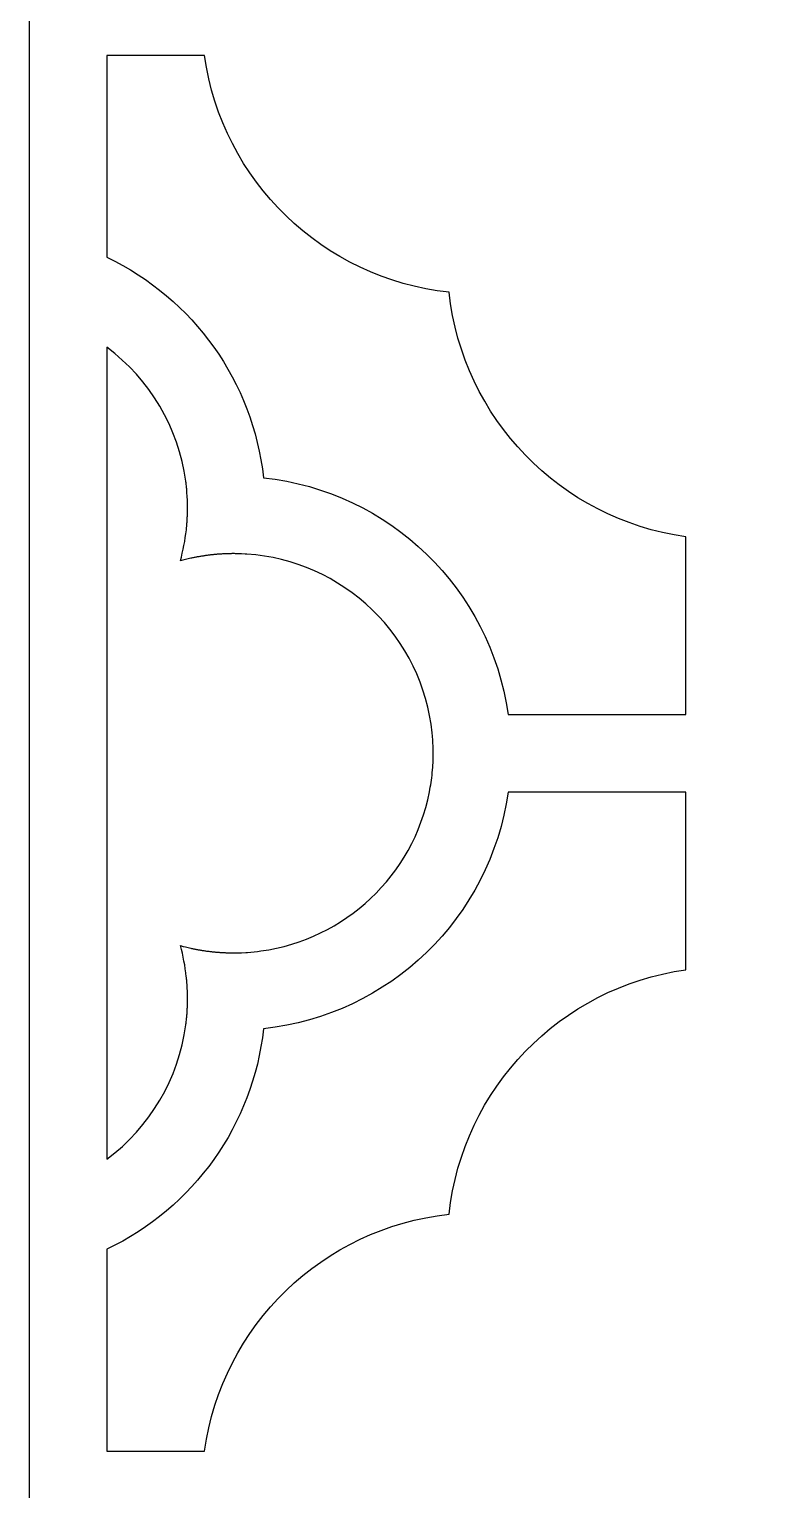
# Model space of a CAD drawing. Header units: centimetres. Extents: x -7.4 to -1.5, y -9 to 2.2.
# Drawn here: x -7.44 to -6.442, y -1.365 to 0.636 of the extents above; entities that cross this region are included whole.
import ezdxf

# ---------------------------------------------------------------- set-up
doc = ezdxf.new("R2010")
doc.units = ezdxf.units.CM
doc.header["$MEASUREMENT"] = 0
doc.layers.add('layer 1', color=7, linetype='Continuous')

msp = doc.modelspace()

# ---------------------------------------------------------------- linework, layer by layer
at = {"layer": 'layer 1', "color": 250}
for points, knots in [([(-7.43951, 2.23468), (-7.43951, 2.23468), (-7.33331, 2.23468), (-7.33331, 2.23468), (-7.33331, 2.23468), (-7.33331, 2.23468), (-1.60574, 2.23468), (-1.60574, 2.23468), (-1.60574, 2.23468), (-1.60574, 2.23468), (-1.49953, 2.23468), (-1.49953, 2.23468), (-1.49953, 2.23468), (-1.49953, 2.23468), (-1.49953, 2.12848), (-1.49953, 2.12848), (-1.49953, 2.12848), (-1.49953, 2.12848), (-1.49953, -8.89401), (-1.49953, -8.89401), (-1.49953, -8.89401), (-1.49953, -8.89401), (-1.49953, -9.00021), (-1.49953, -9.00021), (-1.49953, -9.00021), (-1.49953, -9.00021), (-1.60574, -9.00021), (-1.60574, -9.00021), (-1.60574, -9.00021), (-1.60574, -9.00021), (-7.33331, -9.00021), (-7.33331, -9.00021), (-7.33331, -9.00021), (-7.33331, -9.00021), (-7.43951, -9.00021), (-7.43951, -9.00021), (-7.43951, -9.00021), (-7.43951, -9.00021), (-7.43951, -8.89401), (-7.43951, -8.89401), (-7.43951, -8.89401), (-7.43951, -8.89401), (-7.43951, 2.12848), (-7.43951, 2.12848), (-7.43951, 2.12848), (-7.43951, 2.12848), (-7.43951, 2.23468), (-7.43951, 2.23468)], [0, 0, 0, 0, 0.0769231, 0.0769231, 0.0769231, 0.0769231, 0.1538462, 0.1538462, 0.1538462, 0.1538462, 0.2307692, 0.2307692, 0.2307692, 0.2307692, 0.3076923, 0.3076923, 0.3076923, 0.3076923, 0.3846154, 0.3846154, 0.3846154, 0.3846154, 0.4615385, 0.4615385, 0.4615385, 0.4615385, 0.5384615, 0.5384615, 0.5384615, 0.5384615, 0.6153846, 0.6153846, 0.6153846, 0.6153846, 0.6923077, 0.6923077, 0.6923077, 0.6923077, 0.7692308, 0.7692308, 0.7692308, 0.7692308, 0.8461538, 0.8461538, 0.8461538, 0.8461538, 1, 1, 1, 1]), ([(-7.33331, 0.59952), (-7.33331, 0.59952), (-7.3231, 0.59952), (-7.3231, 0.59952), (-7.3231, 0.59952), (-7.3231, 0.59952), (-7.25069, 0.59952), (-7.25069, 0.59952), (-7.25069, 0.59952), (-7.25069, 0.59952), (-7.19951, 0.59952), (-7.19951, 0.59952), (-7.19951, 0.59952), (-7.17531, 0.42736), (-7.03744, 0.29373), (-6.86457, 0.27525), (-6.86457, 0.27525), (-6.84596, 0.10239), (-6.71248, -0.03562), (-6.5403, -0.05969), (-6.5403, -0.05969), (-6.5403, -0.05969), (-6.5403, -0.11096), (-6.5403, -0.11096), (-6.5403, -0.11096), (-6.5403, -0.11096), (-6.5403, -0.13711), (-6.5403, -0.13711), (-6.5403, -0.13711), (-6.5403, -0.13711), (-6.5403, -0.21452), (-6.5403, -0.21452), (-6.5403, -0.21452), (-6.5403, -0.21452), (-6.5403, -0.30313), (-6.5403, -0.30313), (-6.5403, -0.30313), (-6.5403, -0.30313), (-6.66203, -0.30313), (-6.66203, -0.30313), (-6.66203, -0.30313), (-6.66203, -0.30313), (-6.78374, -0.30313), (-6.78374, -0.30313), (-6.78374, -0.30313), (-6.80794, -0.13097), (-6.94581, 0.00266), (-7.11868, 0.02115), (-7.11868, 0.02115), (-7.13302, 0.15228), (-7.21416, 0.26655), (-7.33331, 0.32316), (-7.33331, 0.32316), (-7.33331, 0.32316), (-7.33331, 0.59952), (-7.33331, 0.59952), (-7.33331, 0.59952), (-7.33331, 0.59952), (-7.33331, 0.59952), (-7.33331, 0.59952)], [0, 0, 0, 0, 0.0625, 0.0625, 0.0625, 0.0625, 0.125, 0.125, 0.125, 0.125, 0.1875, 0.1875, 0.1875, 0.1875, 0.25, 0.25, 0.25, 0.25, 0.3125, 0.3125, 0.3125, 0.3125, 0.375, 0.375, 0.375, 0.375, 0.4375, 0.4375, 0.4375, 0.4375, 0.5, 0.5, 0.5, 0.5, 0.5625, 0.5625, 0.5625, 0.5625, 0.625, 0.625, 0.625, 0.625, 0.6875, 0.6875, 0.6875, 0.6875, 0.75, 0.75, 0.75, 0.75, 0.8125, 0.8125, 0.8125, 0.8125, 0.875, 0.875, 0.875, 0.875, 1, 1, 1, 1]), ([(-7.33331, 0.19987), (-7.274, 0.15586), (-7.23497, 0.0897), (-7.22508, 0.0165), (-7.22508, 0.0165), (-7.22508, 0.0165), (-7.22492, 0.01536), (-7.22492, 0.01536), (-7.22492, 0.01536), (-7.22492, 0.01536), (-7.22479, 0.01421), (-7.22479, 0.01421), (-7.22479, 0.01421), (-7.22479, 0.01421), (-7.22451, 0.01188), (-7.22451, 0.01188), (-7.22451, 0.01188), (-7.22451, 0.01188), (-7.2243, 0.01015), (-7.2243, 0.01015), (-7.2243, 0.01015), (-7.2243, 0.01015), (-7.22417, 0.009), (-7.22417, 0.009), (-7.22417, 0.009), (-7.22417, 0.009), (-7.224, 0.00725), (-7.224, 0.00725), (-7.224, 0.00725), (-7.224, 0.00725), (-7.22386, 0.00576), (-7.22386, 0.00576), (-7.22386, 0.00576), (-7.22386, 0.00576), (-7.22374, 0.00435), (-7.22374, 0.00435), (-7.22374, 0.00435), (-7.22374, 0.00435), (-7.22364, 0.00317), (-7.22364, 0.00317), (-7.22364, 0.00317), (-7.22364, 0.00317), (-7.22356, 0.00219), (-7.22356, 0.00219), (-7.22356, 0.00219), (-7.22356, 0.00219), (-7.22345, 0.00084), (-7.22345, 0.00084), (-7.22345, 0.00084), (-7.22345, 0.00084), (-7.22311, -0.00442), (-7.22311, -0.00442), (-7.22311, -0.00442), (-7.22311, -0.00442), (-7.22304, -0.00559), (-7.22304, -0.00559), (-7.22304, -0.00559), (-7.22304, -0.00559), (-7.223, -0.00676), (-7.223, -0.00676), (-7.223, -0.00676), (-7.223, -0.00676), (-7.22293, -0.00795), (-7.22293, -0.00795), (-7.22293, -0.00795), (-7.22293, -0.00795), (-7.22289, -0.00914), (-7.22289, -0.00914), (-7.22289, -0.00914), (-7.22289, -0.00914), (-7.22283, -0.01086), (-7.22283, -0.01086), (-7.22283, -0.01086), (-7.22283, -0.01086), (-7.22272, -0.01478), (-7.22272, -0.01478), (-7.22272, -0.01478), (-7.22272, -0.01478), (-7.22271, -0.01625), (-7.22271, -0.01625), (-7.22271, -0.01625), (-7.22271, -0.01625), (-7.22267, -0.01803), (-7.22267, -0.01803), (-7.22267, -0.01803), (-7.22267, -0.01803), (-7.22265, -0.01979), (-7.22265, -0.01979), (-7.22265, -0.01979), (-7.22265, -0.01979), (-7.22267, -0.02098), (-7.22267, -0.02098), (-7.22267, -0.02098), (-7.22267, -0.02098), (-7.22267, -0.02216), (-7.22267, -0.02216), (-7.22267, -0.02216), (-7.22267, -0.02216), (-7.22271, -0.02334), (-7.22271, -0.02334), (-7.22271, -0.02334), (-7.22271, -0.02334), (-7.22271, -0.02451), (-7.22271, -0.02451), (-7.22271, -0.02451), (-7.22271, -0.02451), (-7.22274, -0.02569), (-7.22274, -0.02569), (-7.22274, -0.02569), (-7.22274, -0.02569), (-7.22276, -0.02687), (-7.22276, -0.02687), (-7.22276, -0.02687), (-7.22276, -0.02687), (-7.22279, -0.02805), (-7.22279, -0.02805), (-7.22279, -0.02805), (-7.22279, -0.02805), (-7.22283, -0.02921), (-7.22283, -0.02921), (-7.22283, -0.02921), (-7.22283, -0.02921), (-7.22289, -0.0304), (-7.22289, -0.0304), (-7.22289, -0.0304), (-7.22289, -0.0304), (-7.22293, -0.03158), (-7.22293, -0.03158), (-7.22293, -0.03158), (-7.22293, -0.03158), (-7.223, -0.03275), (-7.223, -0.03275), (-7.223, -0.03275), (-7.223, -0.03275), (-7.22304, -0.03391), (-7.22304, -0.03391), (-7.22304, -0.03391), (-7.22304, -0.03391), (-7.22311, -0.03509), (-7.22311, -0.03509), (-7.22311, -0.03509), (-7.22311, -0.03509), (-7.22316, -0.03625), (-7.22316, -0.03625), (-7.22316, -0.03625), (-7.22316, -0.03625), (-7.22324, -0.03743), (-7.22324, -0.03743), (-7.22324, -0.03743), (-7.22324, -0.03743), (-7.2233, -0.03857), (-7.2233, -0.03857), (-7.2233, -0.03857), (-7.2233, -0.03857), (-7.2234, -0.03976), (-7.2234, -0.03976), (-7.2234, -0.03976), (-7.2234, -0.03976), (-7.22348, -0.0409), (-7.22348, -0.0409), (-7.22348, -0.0409), (-7.22348, -0.0409), (-7.22358, -0.04209), (-7.22358, -0.04209), (-7.22358, -0.04209), (-7.22358, -0.04209), (-7.22367, -0.04322), (-7.22367, -0.04322), (-7.22367, -0.04322), (-7.22367, -0.04322), (-7.2238, -0.0444), (-7.2238, -0.0444), (-7.2238, -0.0444), (-7.2238, -0.0444), (-7.22389, -0.04556), (-7.22389, -0.04556), (-7.22389, -0.04556), (-7.22389, -0.04556), (-7.224, -0.0467), (-7.224, -0.0467), (-7.224, -0.0467), (-7.224, -0.0467), (-7.22409, -0.04784), (-7.22409, -0.04784), (-7.22409, -0.04784), (-7.22409, -0.04784), (-7.22422, -0.04901), (-7.22422, -0.04901), (-7.22422, -0.04901), (-7.22422, -0.04901), (-7.22435, -0.05015), (-7.22435, -0.05015), (-7.22435, -0.05015), (-7.22593, -0.06453), (-7.22866, -0.07875), (-7.23252, -0.09269), (-7.23252, -0.09269), (-7.22779, -0.09141), (-7.22303, -0.09024), (-7.21825, -0.0892), (-7.21825, -0.0892), (-7.21825, -0.0892), (-7.21713, -0.08895), (-7.21713, -0.08895), (-7.21713, -0.08895), (-7.21713, -0.08895), (-7.21602, -0.08872), (-7.21602, -0.08872), (-7.21602, -0.08872), (-7.21602, -0.08872), (-7.2149, -0.08846), (-7.2149, -0.08846), (-7.2149, -0.08846), (-7.2149, -0.08846), (-7.21378, -0.08825), (-7.21378, -0.08825), (-7.21378, -0.08825), (-7.21378, -0.08825), (-7.21267, -0.08803), (-7.21267, -0.08803), (-7.21267, -0.08803), (-7.21267, -0.08803), (-7.21156, -0.08781), (-7.21156, -0.08781), (-7.21156, -0.08781), (-7.21156, -0.08781), (-7.21044, -0.08759), (-7.21044, -0.08759), (-7.21044, -0.08759), (-7.21044, -0.08759), (-7.20932, -0.0874), (-7.20932, -0.0874), (-7.20932, -0.0874), (-7.20932, -0.0874), (-7.20818, -0.08719), (-7.20818, -0.08719), (-7.20818, -0.08719), (-7.20818, -0.08719), (-7.20708, -0.08698), (-7.20708, -0.08698), (-7.20708, -0.08698), (-7.20708, -0.08698), (-7.20593, -0.08678), (-7.20593, -0.08678), (-7.20593, -0.08678), (-7.20593, -0.08678), (-7.20482, -0.0866), (-7.20482, -0.0866), (-7.20482, -0.0866), (-7.20482, -0.0866), (-7.20368, -0.08641), (-7.20368, -0.08641), (-7.20368, -0.08641), (-7.20368, -0.08641), (-7.20255, -0.08624), (-7.20255, -0.08624), (-7.20255, -0.08624), (-7.20255, -0.08624), (-7.20141, -0.08605), (-7.20141, -0.08605), (-7.20141, -0.08605), (-7.20141, -0.08605), (-7.20028, -0.08588), (-7.20028, -0.08588), (-7.20028, -0.08588), (-7.20028, -0.08588), (-7.19914, -0.0857), (-7.19914, -0.0857), (-7.19914, -0.0857), (-7.19914, -0.0857), (-7.19798, -0.08554), (-7.19798, -0.08554), (-7.19798, -0.08554), (-7.19798, -0.08554), (-7.19683, -0.08536), (-7.19683, -0.08536), (-7.19683, -0.08536), (-7.19683, -0.08536), (-7.19572, -0.08524), (-7.19572, -0.08524), (-7.19572, -0.08524), (-7.19572, -0.08524), (-7.19456, -0.08508), (-7.19456, -0.08508), (-7.19456, -0.08508), (-7.19456, -0.08508), (-7.19342, -0.08496), (-7.19342, -0.08496), (-7.19342, -0.08496), (-7.19342, -0.08496), (-7.19227, -0.0848), (-7.19227, -0.0848), (-7.19227, -0.0848), (-7.19227, -0.0848), (-7.19113, -0.08466), (-7.19113, -0.08466), (-7.19113, -0.08466), (-7.19113, -0.08466), (-7.18998, -0.08453), (-7.18998, -0.08453), (-7.18998, -0.08453), (-7.18998, -0.08453), (-7.18883, -0.08441), (-7.18883, -0.08441), (-7.18883, -0.08441), (-7.18883, -0.08441), (-7.18767, -0.08427), (-7.18767, -0.08427), (-7.18767, -0.08427), (-7.18767, -0.08427), (-7.18653, -0.08418), (-7.18653, -0.08418), (-7.18653, -0.08418), (-7.18653, -0.08418), (-7.18538, -0.08406), (-7.18538, -0.08406), (-7.18538, -0.08406), (-7.18538, -0.08406), (-7.18424, -0.08397), (-7.18424, -0.08397), (-7.18424, -0.08397), (-7.18424, -0.08397), (-7.18306, -0.08385), (-7.18306, -0.08385), (-7.18306, -0.08385), (-7.18306, -0.08385), (-7.18191, -0.08375), (-7.18191, -0.08375), (-7.18191, -0.08375), (-7.18191, -0.08375), (-7.18073, -0.08365), (-7.18073, -0.08365), (-7.18073, -0.08365), (-7.18073, -0.08365), (-7.17959, -0.08357), (-7.17959, -0.08357), (-7.17959, -0.08357), (-7.17959, -0.08357), (-7.1784, -0.08347), (-7.1784, -0.08347), (-7.1784, -0.08347), (-7.1784, -0.08347), (-7.17726, -0.08342), (-7.17726, -0.08342), (-7.17726, -0.08342), (-7.17726, -0.08342), (-7.17608, -0.08334), (-7.17608, -0.08334), (-7.17608, -0.08334), (-7.17608, -0.08334), (-7.17492, -0.08327), (-7.17492, -0.08327), (-7.17492, -0.08327), (-7.17492, -0.08327), (-7.17373, -0.08321), (-7.17373, -0.08321), (-7.17373, -0.08321), (-7.17373, -0.08321), (-7.17259, -0.08317), (-7.17259, -0.08317), (-7.17259, -0.08317), (-7.17259, -0.08317), (-7.1714, -0.0831), (-7.1714, -0.0831), (-7.1714, -0.0831), (-7.1714, -0.0831), (-7.17022, -0.08306), (-7.17022, -0.08306), (-7.17022, -0.08306), (-7.17022, -0.08306), (-7.16905, -0.08299), (-7.16905, -0.08299), (-7.16905, -0.08299), (-7.16905, -0.08299), (-7.16788, -0.08296), (-7.16788, -0.08296), (-7.16788, -0.08296), (-7.16788, -0.08296), (-7.1667, -0.08293), (-7.1667, -0.08293), (-7.1667, -0.08293), (-7.1667, -0.08293), (-7.16553, -0.08291), (-7.16553, -0.08291), (-7.16553, -0.08291), (-7.16553, -0.08291), (-7.16434, -0.08288), (-7.16434, -0.08288), (-7.16434, -0.08288), (-7.16434, -0.08288), (-7.16317, -0.08288), (-7.16317, -0.08288), (-7.16317, -0.08288), (-7.16317, -0.08288), (-7.16198, -0.08284), (-7.16198, -0.08284), (-7.16198, -0.08284), (-7.16198, -0.08284), (-7.16081, -0.08284), (-7.16081, -0.08284), (-7.16081, -0.08284), (-7.16081, -0.08284), (-7.15962, -0.08283), (-7.15962, -0.08283), (-7.15962, -0.08283), (-7.15962, -0.08283), (-7.15843, -0.08284), (-7.15843, -0.08284), (-7.15843, -0.08284), (-7.15843, -0.08284), (-7.157, -0.08285), (-7.157, -0.08285), (-7.157, -0.08285), (-7.157, -0.08285), (-7.15548, -0.08288), (-7.15548, -0.08288), (-7.15548, -0.08288), (-7.15548, -0.08288), (-7.15042, -0.08301), (-7.15042, -0.08301), (-7.15042, -0.08301), (-7.15042, -0.08301), (-7.14897, -0.08307), (-7.14897, -0.08307), (-7.14897, -0.08307), (-7.14897, -0.08307), (-7.14368, -0.08332), (-7.14368, -0.08332), (-7.14368, -0.08332), (-7.14368, -0.08332), (-7.14251, -0.08339), (-7.14251, -0.08339), (-7.14251, -0.08339), (-7.14251, -0.08339), (-7.14133, -0.08346), (-7.14133, -0.08346), (-7.14133, -0.08346), (-7.07697, -0.08789), (-7.01621, -0.11489), (-6.96978, -0.15966), (-6.96978, -0.15966), (-6.92333, -0.20444), (-6.89424, -0.26427), (-6.88766, -0.32845), (-6.88766, -0.32845), (-6.88766, -0.32845), (-6.88726, -0.33261), (-6.88726, -0.33261), (-6.88726, -0.33261), (-6.88726, -0.33261), (-6.88713, -0.33427), (-6.88713, -0.33427), (-6.88713, -0.33427), (-6.88684, -0.33805), (-6.88661, -0.34182), (-6.88645, -0.34561), (-6.88645, -0.34561), (-6.88645, -0.34561), (-6.88641, -0.34687), (-6.88641, -0.34687), (-6.88641, -0.34687), (-6.88641, -0.34687), (-6.88634, -0.34855), (-6.88634, -0.34855), (-6.88634, -0.34855), (-6.88634, -0.34855), (-6.88628, -0.35097), (-6.88628, -0.35097), (-6.88628, -0.35097), (-6.88628, -0.35097), (-6.88627, -0.35227), (-6.88627, -0.35227), (-6.88627, -0.35227), (-6.88627, -0.35227), (-6.88624, -0.35364), (-6.88624, -0.35364), (-6.88624, -0.35364), (-6.88624, -0.35364), (-6.88623, -0.35537), (-6.88623, -0.35537), (-6.88623, -0.35537), (-6.88623, -0.35537), (-6.88623, -0.35705), (-6.88623, -0.35705), (-6.88623, -0.35705), (-6.88623, -0.35705), (-6.88624, -0.35874), (-6.88624, -0.35874), (-6.88624, -0.35874), (-6.88624, -0.35874), (-6.88627, -0.3601), (-6.88627, -0.3601), (-6.88627, -0.3601), (-6.88627, -0.3601), (-6.88628, -0.36129), (-6.88628, -0.36129), (-6.88628, -0.36129), (-6.88628, -0.36129), (-6.88631, -0.36298), (-6.88631, -0.36298), (-6.88631, -0.36298), (-6.88631, -0.36298), (-6.88638, -0.36469), (-6.88638, -0.36469), (-6.88638, -0.36469), (-6.88638, -0.36469), (-6.88641, -0.36585), (-6.88641, -0.36585), (-6.88641, -0.36585), (-6.88658, -0.37023), (-6.88684, -0.37459), (-6.88719, -0.37895), (-6.88719, -0.37895), (-6.88719, -0.37895), (-6.88755, -0.38313), (-6.88755, -0.38313), (-6.88755, -0.38313), (-6.88846, -0.3919), (-6.88974, -0.40063), (-6.89141, -0.40929), (-6.89141, -0.40929), (-6.9139, -0.52369), (-7.00675, -0.6112), (-7.12225, -0.62705), (-7.12225, -0.62705), (-7.1283, -0.62787), (-7.13437, -0.6285), (-7.14046, -0.62893), (-7.14046, -0.62893), (-7.14046, -0.62893), (-7.1419, -0.62902), (-7.1419, -0.62902), (-7.1419, -0.62902), (-7.1419, -0.62902), (-7.14309, -0.6291), (-7.14309, -0.6291), (-7.14309, -0.6291), (-7.14309, -0.6291), (-7.14897, -0.62939), (-7.14897, -0.62939), (-7.14897, -0.62939), (-7.14897, -0.62939), (-7.15042, -0.62944), (-7.15042, -0.62944), (-7.15042, -0.62944), (-7.15042, -0.62944), (-7.15461, -0.62956), (-7.15461, -0.62956), (-7.15461, -0.62956), (-7.15461, -0.62956), (-7.15608, -0.62957), (-7.15608, -0.62957), (-7.15608, -0.62957), (-7.15608, -0.62957), (-7.15786, -0.6296), (-7.15786, -0.6296), (-7.15786, -0.6296), (-7.15786, -0.6296), (-7.15962, -0.62963), (-7.15962, -0.62963), (-7.15962, -0.62963), (-7.15962, -0.62963), (-7.16081, -0.6296), (-7.16081, -0.6296), (-7.16081, -0.6296), (-7.16081, -0.6296), (-7.16198, -0.6296), (-7.16198, -0.6296), (-7.16198, -0.6296), (-7.16198, -0.6296), (-7.16317, -0.62957), (-7.16317, -0.62957), (-7.16317, -0.62957), (-7.16317, -0.62957), (-7.16434, -0.62957), (-7.16434, -0.62957), (-7.16434, -0.62957), (-7.16434, -0.62957), (-7.16553, -0.62954), (-7.16553, -0.62954), (-7.16553, -0.62954), (-7.16553, -0.62954), (-7.1667, -0.62952), (-7.1667, -0.62952), (-7.1667, -0.62952), (-7.1667, -0.62952), (-7.16788, -0.62949), (-7.16788, -0.62949), (-7.16788, -0.62949), (-7.16788, -0.62949), (-7.16905, -0.62945), (-7.16905, -0.62945), (-7.16905, -0.62945), (-7.16905, -0.62945), (-7.17022, -0.62939), (-7.17022, -0.62939), (-7.17022, -0.62939), (-7.17022, -0.62939), (-7.1714, -0.62936), (-7.1714, -0.62936), (-7.1714, -0.62936), (-7.1714, -0.62936), (-7.17259, -0.62928), (-7.17259, -0.62928), (-7.17259, -0.62928), (-7.17259, -0.62928), (-7.17373, -0.62925), (-7.17373, -0.62925), (-7.17373, -0.62925), (-7.17373, -0.62925), (-7.17492, -0.62917), (-7.17492, -0.62917), (-7.17492, -0.62917), (-7.17492, -0.62917), (-7.17607, -0.62912), (-7.17607, -0.62912), (-7.17607, -0.62912), (-7.17607, -0.62912), (-7.17725, -0.62903), (-7.17725, -0.62903), (-7.17725, -0.62903), (-7.17725, -0.62903), (-7.17839, -0.62898), (-7.17839, -0.62898), (-7.17839, -0.62898), (-7.17839, -0.62898), (-7.17958, -0.62888), (-7.17958, -0.62888), (-7.17958, -0.62888), (-7.17958, -0.62888), (-7.18072, -0.62881), (-7.18072, -0.62881), (-7.18072, -0.62881), (-7.18072, -0.62881), (-7.1819, -0.6287), (-7.1819, -0.6287), (-7.1819, -0.6287), (-7.1819, -0.6287), (-7.18304, -0.6286), (-7.18304, -0.6286), (-7.18304, -0.6286), (-7.18304, -0.6286), (-7.1842, -0.62848), (-7.1842, -0.62848), (-7.1842, -0.62848), (-7.1842, -0.62848), (-7.18536, -0.6284), (-7.18536, -0.6284), (-7.18536, -0.6284), (-7.18536, -0.6284), (-7.18651, -0.62828), (-7.18651, -0.62828), (-7.18651, -0.62828), (-7.18651, -0.62828), (-7.18765, -0.62818), (-7.18765, -0.62818), (-7.18765, -0.62818), (-7.18765, -0.62818), (-7.18882, -0.62805), (-7.18882, -0.62805), (-7.18882, -0.62805), (-7.18882, -0.62805), (-7.18995, -0.62793), (-7.18995, -0.62793), (-7.18995, -0.62793), (-7.18995, -0.62793), (-7.1911, -0.62778), (-7.1911, -0.62778), (-7.1911, -0.62778), (-7.1911, -0.62778), (-7.19226, -0.62766), (-7.19226, -0.62766), (-7.19226, -0.62766), (-7.19226, -0.62766), (-7.1934, -0.6275), (-7.1934, -0.6275), (-7.1934, -0.6275), (-7.1934, -0.6275), (-7.19454, -0.62737), (-7.19454, -0.62737), (-7.19454, -0.62737), (-7.19454, -0.62737), (-7.1957, -0.62721), (-7.1957, -0.62721), (-7.1957, -0.62721), (-7.1957, -0.62721), (-7.19681, -0.62709), (-7.19681, -0.62709), (-7.19681, -0.62709), (-7.19681, -0.62709), (-7.19795, -0.6269), (-7.19795, -0.6269), (-7.19795, -0.6269), (-7.19795, -0.6269), (-7.1991, -0.62675), (-7.1991, -0.62675), (-7.1991, -0.62675), (-7.1991, -0.62675), (-7.20025, -0.62656), (-7.20025, -0.62656), (-7.20025, -0.62656), (-7.20025, -0.62656), (-7.20137, -0.62641), (-7.20137, -0.62641), (-7.20137, -0.62641), (-7.20137, -0.62641), (-7.20252, -0.62621), (-7.20252, -0.62621), (-7.20252, -0.62621), (-7.20252, -0.62621), (-7.20363, -0.62604), (-7.20363, -0.62604), (-7.20363, -0.62604), (-7.20363, -0.62604), (-7.20478, -0.62584), (-7.20478, -0.62584), (-7.20478, -0.62584), (-7.20478, -0.62584), (-7.2059, -0.62567), (-7.2059, -0.62567), (-7.2059, -0.62567), (-7.2059, -0.62567), (-7.20705, -0.62546), (-7.20705, -0.62546), (-7.20705, -0.62546), (-7.20705, -0.62546), (-7.20816, -0.62527), (-7.20816, -0.62527), (-7.20816, -0.62527), (-7.20816, -0.62527), (-7.20928, -0.62504), (-7.20928, -0.62504), (-7.20928, -0.62504), (-7.20928, -0.62504), (-7.2104, -0.62485), (-7.2104, -0.62485), (-7.2104, -0.62485), (-7.2104, -0.62485), (-7.21151, -0.62463), (-7.21151, -0.62463), (-7.21151, -0.62463), (-7.21151, -0.62463), (-7.21264, -0.62442), (-7.21264, -0.62442), (-7.21264, -0.62442), (-7.21264, -0.62442), (-7.21375, -0.62419), (-7.21375, -0.62419), (-7.21375, -0.62419), (-7.21375, -0.62419), (-7.21486, -0.62399), (-7.21486, -0.62399), (-7.21486, -0.62399), (-7.21486, -0.62399), (-7.21598, -0.62373), (-7.21598, -0.62373), (-7.21598, -0.62373), (-7.21598, -0.62373), (-7.21709, -0.6235), (-7.21709, -0.6235), (-7.21709, -0.6235), (-7.21709, -0.6235), (-7.21821, -0.62325), (-7.21821, -0.62325), (-7.21821, -0.62325), (-7.22299, -0.62222), (-7.22774, -0.62105), (-7.23246, -0.61976), (-7.23246, -0.61976), (-7.22865, -0.63371), (-7.22594, -0.64793), (-7.22436, -0.66231), (-7.22436, -0.66231), (-7.22436, -0.66231), (-7.22423, -0.66344), (-7.22423, -0.66344), (-7.22423, -0.66344), (-7.22423, -0.66344), (-7.22411, -0.6646), (-7.22411, -0.6646), (-7.22411, -0.6646), (-7.22411, -0.6646), (-7.224, -0.66575), (-7.224, -0.66575), (-7.224, -0.66575), (-7.224, -0.66575), (-7.22389, -0.6669), (-7.22389, -0.6669), (-7.22389, -0.6669), (-7.22389, -0.6669), (-7.2238, -0.66805), (-7.2238, -0.66805), (-7.2238, -0.66805), (-7.2238, -0.66805), (-7.22367, -0.66923), (-7.22367, -0.66923), (-7.22367, -0.66923), (-7.22367, -0.66923), (-7.22358, -0.67037), (-7.22358, -0.67037), (-7.22358, -0.67037), (-7.22358, -0.67037), (-7.22348, -0.67155), (-7.22348, -0.67155), (-7.22348, -0.67155), (-7.22348, -0.67155), (-7.2234, -0.6727), (-7.2234, -0.6727), (-7.2234, -0.6727), (-7.2234, -0.6727), (-7.2233, -0.67388), (-7.2233, -0.67388), (-7.2233, -0.67388), (-7.2233, -0.67388), (-7.22324, -0.67502), (-7.22324, -0.67502), (-7.22324, -0.67502), (-7.22324, -0.67502), (-7.22316, -0.67621), (-7.22316, -0.67621), (-7.22316, -0.67621), (-7.22316, -0.67621), (-7.22311, -0.67736), (-7.22311, -0.67736), (-7.22311, -0.67736), (-7.22311, -0.67736), (-7.22304, -0.67854), (-7.22304, -0.67854), (-7.22304, -0.67854), (-7.22304, -0.67854), (-7.223, -0.6797), (-7.223, -0.6797), (-7.223, -0.6797), (-7.223, -0.6797), (-7.22293, -0.68087), (-7.22293, -0.68087), (-7.22293, -0.68087), (-7.22293, -0.68087), (-7.22289, -0.68205), (-7.22289, -0.68205), (-7.22289, -0.68205), (-7.22289, -0.68205), (-7.22283, -0.68324), (-7.22283, -0.68324), (-7.22283, -0.68324), (-7.22283, -0.68324), (-7.22279, -0.6844), (-7.22279, -0.6844), (-7.22279, -0.6844), (-7.22279, -0.6844), (-7.22276, -0.68559), (-7.22276, -0.68559), (-7.22276, -0.68559), (-7.22276, -0.68559), (-7.22274, -0.68676), (-7.22274, -0.68676), (-7.22274, -0.68676), (-7.22274, -0.68676), (-7.22271, -0.68794), (-7.22271, -0.68794), (-7.22271, -0.68794), (-7.22271, -0.68794), (-7.22271, -0.68911), (-7.22271, -0.68911), (-7.22271, -0.68911), (-7.22271, -0.68911), (-7.22267, -0.6903), (-7.22267, -0.6903), (-7.22267, -0.6903), (-7.22267, -0.6903), (-7.22267, -0.69147), (-7.22267, -0.69147), (-7.22267, -0.69147), (-7.22267, -0.69147), (-7.22265, -0.69266), (-7.22265, -0.69266), (-7.22265, -0.69266), (-7.22265, -0.69266), (-7.22267, -0.69384), (-7.22267, -0.69384), (-7.22267, -0.69384), (-7.22267, -0.69384), (-7.22269, -0.69528), (-7.22269, -0.69528), (-7.22269, -0.69528), (-7.22269, -0.69528), (-7.22271, -0.6968), (-7.22271, -0.6968), (-7.22271, -0.6968), (-7.22271, -0.6968), (-7.22279, -0.70078), (-7.22279, -0.70078), (-7.22279, -0.70078), (-7.22279, -0.70078), (-7.22289, -0.70332), (-7.22289, -0.70332), (-7.22289, -0.70332), (-7.22289, -0.70332), (-7.22293, -0.70451), (-7.22293, -0.70451), (-7.22293, -0.70451), (-7.22293, -0.70451), (-7.223, -0.70568), (-7.223, -0.70568), (-7.223, -0.70568), (-7.223, -0.70568), (-7.22303, -0.70671), (-7.22303, -0.70671), (-7.22303, -0.70671), (-7.22303, -0.70671), (-7.22311, -0.70803), (-7.22311, -0.70803), (-7.22311, -0.70803), (-7.22311, -0.70803), (-7.22344, -0.71316), (-7.22344, -0.71316), (-7.22344, -0.71316), (-7.22344, -0.71316), (-7.22355, -0.71446), (-7.22355, -0.71446), (-7.22355, -0.71446), (-7.22355, -0.71446), (-7.22364, -0.71562), (-7.22364, -0.71562), (-7.22364, -0.71562), (-7.22364, -0.71562), (-7.22374, -0.7168), (-7.22374, -0.7168), (-7.22374, -0.7168), (-7.22374, -0.7168), (-7.22385, -0.71794), (-7.22385, -0.71794), (-7.22385, -0.71794), (-7.22385, -0.71794), (-7.22394, -0.71907), (-7.22394, -0.71907), (-7.22394, -0.71907), (-7.22394, -0.71907), (-7.22409, -0.72071), (-7.22409, -0.72071), (-7.22409, -0.72071), (-7.22409, -0.72071), (-7.22424, -0.72202), (-7.22424, -0.72202), (-7.22424, -0.72202), (-7.22424, -0.72202), (-7.22444, -0.72376), (-7.22444, -0.72376), (-7.22444, -0.72376), (-7.22444, -0.72376), (-7.22469, -0.72587), (-7.22469, -0.72587), (-7.22469, -0.72587), (-7.22469, -0.72587), (-7.22485, -0.72723), (-7.22485, -0.72723), (-7.22485, -0.72723), (-7.22485, -0.72723), (-7.22501, -0.72839), (-7.22501, -0.72839), (-7.22501, -0.72839), (-7.23479, -0.80178), (-7.27388, -0.86813), (-7.33331, -0.91229), (-7.33331, -0.91229), (-7.33331, -0.91229), (-7.33331, 0.19987), (-7.33331, 0.19987), (-7.33331, 0.19987), (-7.33331, 0.19987), (-7.33331, 0.19987), (-7.33331, 0.19987)], [0, 0, 0, 0, 0.0040984, 0.0040984, 0.0040984, 0.0040984, 0.0081967, 0.0081967, 0.0081967, 0.0081967, 0.0122951, 0.0122951, 0.0122951, 0.0122951, 0.0163934, 0.0163934, 0.0163934, 0.0163934, 0.0204918, 0.0204918, 0.0204918, 0.0204918, 0.0245902, 0.0245902, 0.0245902, 0.0245902, 0.0286885, 0.0286885, 0.0286885, 0.0286885, 0.0327869, 0.0327869, 0.0327869, 0.0327869, 0.0368852, 0.0368852, 0.0368852, 0.0368852, 0.0409836, 0.0409836, 0.0409836, 0.0409836, 0.045082, 0.045082, 0.045082, 0.045082, 0.0491803, 0.0491803, 0.0491803, 0.0491803, 0.0532787, 0.0532787, 0.0532787, 0.0532787, 0.057377, 0.057377, 0.057377, 0.057377, 0.0614754, 0.0614754, 0.0614754, 0.0614754, 0.0655738, 0.0655738, 0.0655738, 0.0655738, 0.0696721, 0.0696721, 0.0696721, 0.0696721, 0.0737705, 0.0737705, 0.0737705, 0.0737705, 0.0778689, 0.0778689, 0.0778689, 0.0778689, 0.0819672, 0.0819672, 0.0819672, 0.0819672, 0.0860656, 0.0860656, 0.0860656, 0.0860656, 0.0901639, 0.0901639, 0.0901639, 0.0901639, 0.0942623, 0.0942623, 0.0942623, 0.0942623, 0.0983607, 0.0983607, 0.0983607, 0.0983607, 0.102459, 0.102459, 0.102459, 0.102459, 0.1065574, 0.1065574, 0.1065574, 0.1065574, 0.1106557, 0.1106557, 0.1106557, 0.1106557, 0.1147541, 0.1147541, 0.1147541, 0.1147541, 0.1188525, 0.1188525, 0.1188525, 0.1188525, 0.1229508, 0.1229508, 0.1229508, 0.1229508, 0.1270492, 0.1270492, 0.1270492, 0.1270492, 0.1311475, 0.1311475, 0.1311475, 0.1311475, 0.1352459, 0.1352459, 0.1352459, 0.1352459, 0.1393443, 0.1393443, 0.1393443, 0.1393443, 0.1434426, 0.1434426, 0.1434426, 0.1434426, 0.147541, 0.147541, 0.147541, 0.147541, 0.1516393, 0.1516393, 0.1516393, 0.1516393, 0.1557377, 0.1557377, 0.1557377, 0.1557377, 0.1598361, 0.1598361, 0.1598361, 0.1598361, 0.1639344, 0.1639344, 0.1639344, 0.1639344, 0.1680328, 0.1680328, 0.1680328, 0.1680328, 0.1721311, 0.1721311, 0.1721311, 0.1721311, 0.1762295, 0.1762295, 0.1762295, 0.1762295, 0.1803279, 0.1803279, 0.1803279, 0.1803279, 0.1844262, 0.1844262, 0.1844262, 0.1844262, 0.1885246, 0.1885246, 0.1885246, 0.1885246, 0.192623, 0.192623, 0.192623, 0.192623, 0.1967213, 0.1967213, 0.1967213, 0.1967213, 0.2008197, 0.2008197, 0.2008197, 0.2008197, 0.204918, 0.204918, 0.204918, 0.204918, 0.2090164, 0.2090164, 0.2090164, 0.2090164, 0.2131148, 0.2131148, 0.2131148, 0.2131148, 0.2172131, 0.2172131, 0.2172131, 0.2172131, 0.2213115, 0.2213115, 0.2213115, 0.2213115, 0.2254098, 0.2254098, 0.2254098, 0.2254098, 0.2295082, 0.2295082, 0.2295082, 0.2295082, 0.2336066, 0.2336066, 0.2336066, 0.2336066, 0.2377049, 0.2377049, 0.2377049, 0.2377049, 0.2418033, 0.2418033, 0.2418033, 0.2418033, 0.2459016, 0.2459016, 0.2459016, 0.2459016, 0.25, 0.25, 0.25, 0.25, 0.2540984, 0.2540984, 0.2540984, 0.2540984, 0.2581967, 0.2581967, 0.2581967, 0.2581967, 0.2622951, 0.2622951, 0.2622951, 0.2622951, 0.2663934, 0.2663934, 0.2663934, 0.2663934, 0.2704918, 0.2704918, 0.2704918, 0.2704918, 0.2745902, 0.2745902, 0.2745902, 0.2745902, 0.2786885, 0.2786885, 0.2786885, 0.2786885, 0.2827869, 0.2827869, 0.2827869, 0.2827869, 0.2868852, 0.2868852, 0.2868852, 0.2868852, 0.2909836, 0.2909836, 0.2909836, 0.2909836, 0.295082, 0.295082, 0.295082, 0.295082, 0.2991803, 0.2991803, 0.2991803, 0.2991803, 0.3032787, 0.3032787, 0.3032787, 0.3032787, 0.307377, 0.307377, 0.307377, 0.307377, 0.3114754, 0.3114754, 0.3114754, 0.3114754, 0.3155738, 0.3155738, 0.3155738, 0.3155738, 0.3196721, 0.3196721, 0.3196721, 0.3196721, 0.3237705, 0.3237705, 0.3237705, 0.3237705, 0.3278689, 0.3278689, 0.3278689, 0.3278689, 0.3319672, 0.3319672, 0.3319672, 0.3319672, 0.3360656, 0.3360656, 0.3360656, 0.3360656, 0.3401639, 0.3401639, 0.3401639, 0.3401639, 0.3442623, 0.3442623, 0.3442623, 0.3442623, 0.3483607, 0.3483607, 0.3483607, 0.3483607, 0.352459, 0.352459, 0.352459, 0.352459, 0.3565574, 0.3565574, 0.3565574, 0.3565574, 0.3606557, 0.3606557, 0.3606557, 0.3606557, 0.3647541, 0.3647541, 0.3647541, 0.3647541, 0.3688525, 0.3688525, 0.3688525, 0.3688525, 0.3729508, 0.3729508, 0.3729508, 0.3729508, 0.3770492, 0.3770492, 0.3770492, 0.3770492, 0.3811475, 0.3811475, 0.3811475, 0.3811475, 0.3852459, 0.3852459, 0.3852459, 0.3852459, 0.3893443, 0.3893443, 0.3893443, 0.3893443, 0.3934426, 0.3934426, 0.3934426, 0.3934426, 0.397541, 0.397541, 0.397541, 0.397541, 0.4016393, 0.4016393, 0.4016393, 0.4016393, 0.4057377, 0.4057377, 0.4057377, 0.4057377, 0.4098361, 0.4098361, 0.4098361, 0.4098361, 0.4139344, 0.4139344, 0.4139344, 0.4139344, 0.4180328, 0.4180328, 0.4180328, 0.4180328, 0.4221311, 0.4221311, 0.4221311, 0.4221311, 0.4262295, 0.4262295, 0.4262295, 0.4262295, 0.4303279, 0.4303279, 0.4303279, 0.4303279, 0.4344262, 0.4344262, 0.4344262, 0.4344262, 0.4385246, 0.4385246, 0.4385246, 0.4385246, 0.442623, 0.442623, 0.442623, 0.442623, 0.4467213, 0.4467213, 0.4467213, 0.4467213, 0.4508197, 0.4508197, 0.4508197, 0.4508197, 0.454918, 0.454918, 0.454918, 0.454918, 0.4590164, 0.4590164, 0.4590164, 0.4590164, 0.4631148, 0.4631148, 0.4631148, 0.4631148, 0.4672131, 0.4672131, 0.4672131, 0.4672131, 0.4713115, 0.4713115, 0.4713115, 0.4713115, 0.4754098, 0.4754098, 0.4754098, 0.4754098, 0.4795082, 0.4795082, 0.4795082, 0.4795082, 0.4836066, 0.4836066, 0.4836066, 0.4836066, 0.4877049, 0.4877049, 0.4877049, 0.4877049, 0.4918033, 0.4918033, 0.4918033, 0.4918033, 0.4959016, 0.4959016, 0.4959016, 0.4959016, 0.5, 0.5, 0.5, 0.5, 0.5040984, 0.5040984, 0.5040984, 0.5040984, 0.5081967, 0.5081967, 0.5081967, 0.5081967, 0.5122951, 0.5122951, 0.5122951, 0.5122951, 0.5163934, 0.5163934, 0.5163934, 0.5163934, 0.5204918, 0.5204918, 0.5204918, 0.5204918, 0.5245902, 0.5245902, 0.5245902, 0.5245902, 0.5286885, 0.5286885, 0.5286885, 0.5286885, 0.5327869, 0.5327869, 0.5327869, 0.5327869, 0.5368852, 0.5368852, 0.5368852, 0.5368852, 0.5409836, 0.5409836, 0.5409836, 0.5409836, 0.545082, 0.545082, 0.545082, 0.545082, 0.5491803, 0.5491803, 0.5491803, 0.5491803, 0.5532787, 0.5532787, 0.5532787, 0.5532787, 0.557377, 0.557377, 0.557377, 0.557377, 0.5614754, 0.5614754, 0.5614754, 0.5614754, 0.5655738, 0.5655738, 0.5655738, 0.5655738, 0.5696721, 0.5696721, 0.5696721, 0.5696721, 0.5737705, 0.5737705, 0.5737705, 0.5737705, 0.5778689, 0.5778689, 0.5778689, 0.5778689, 0.5819672, 0.5819672, 0.5819672, 0.5819672, 0.5860656, 0.5860656, 0.5860656, 0.5860656, 0.5901639, 0.5901639, 0.5901639, 0.5901639, 0.5942623, 0.5942623, 0.5942623, 0.5942623, 0.5983607, 0.5983607, 0.5983607, 0.5983607, 0.602459, 0.602459, 0.602459, 0.602459, 0.6065574, 0.6065574, 0.6065574, 0.6065574, 0.6106557, 0.6106557, 0.6106557, 0.6106557, 0.6147541, 0.6147541, 0.6147541, 0.6147541, 0.6188525, 0.6188525, 0.6188525, 0.6188525, 0.6229508, 0.6229508, 0.6229508, 0.6229508, 0.6270492, 0.6270492, 0.6270492, 0.6270492, 0.6311475, 0.6311475, 0.6311475, 0.6311475, 0.6352459, 0.6352459, 0.6352459, 0.6352459, 0.6393443, 0.6393443, 0.6393443, 0.6393443, 0.6434426, 0.6434426, 0.6434426, 0.6434426, 0.647541, 0.647541, 0.647541, 0.647541, 0.6516393, 0.6516393, 0.6516393, 0.6516393, 0.6557377, 0.6557377, 0.6557377, 0.6557377, 0.6598361, 0.6598361, 0.6598361, 0.6598361, 0.6639344, 0.6639344, 0.6639344, 0.6639344, 0.6680328, 0.6680328, 0.6680328, 0.6680328, 0.6721311, 0.6721311, 0.6721311, 0.6721311, 0.6762295, 0.6762295, 0.6762295, 0.6762295, 0.6803279, 0.6803279, 0.6803279, 0.6803279, 0.6844262, 0.6844262, 0.6844262, 0.6844262, 0.6885246, 0.6885246, 0.6885246, 0.6885246, 0.692623, 0.692623, 0.692623, 0.692623, 0.6967213, 0.6967213, 0.6967213, 0.6967213, 0.7008197, 0.7008197, 0.7008197, 0.7008197, 0.704918, 0.704918, 0.704918, 0.704918, 0.7090164, 0.7090164, 0.7090164, 0.7090164, 0.7131148, 0.7131148, 0.7131148, 0.7131148, 0.7172131, 0.7172131, 0.7172131, 0.7172131, 0.7213115, 0.7213115, 0.7213115, 0.7213115, 0.7254098, 0.7254098, 0.7254098, 0.7254098, 0.7295082, 0.7295082, 0.7295082, 0.7295082, 0.7336066, 0.7336066, 0.7336066, 0.7336066, 0.7377049, 0.7377049, 0.7377049, 0.7377049, 0.7418033, 0.7418033, 0.7418033, 0.7418033, 0.7459016, 0.7459016, 0.7459016, 0.7459016, 0.75, 0.75, 0.75, 0.75, 0.7540984, 0.7540984, 0.7540984, 0.7540984, 0.7581967, 0.7581967, 0.7581967, 0.7581967, 0.7622951, 0.7622951, 0.7622951, 0.7622951, 0.7663934, 0.7663934, 0.7663934, 0.7663934, 0.7704918, 0.7704918, 0.7704918, 0.7704918, 0.7745902, 0.7745902, 0.7745902, 0.7745902, 0.7786885, 0.7786885, 0.7786885, 0.7786885, 0.7827869, 0.7827869, 0.7827869, 0.7827869, 0.7868852, 0.7868852, 0.7868852, 0.7868852, 0.7909836, 0.7909836, 0.7909836, 0.7909836, 0.795082, 0.795082, 0.795082, 0.795082, 0.7991803, 0.7991803, 0.7991803, 0.7991803, 0.8032787, 0.8032787, 0.8032787, 0.8032787, 0.807377, 0.807377, 0.807377, 0.807377, 0.8114754, 0.8114754, 0.8114754, 0.8114754, 0.8155738, 0.8155738, 0.8155738, 0.8155738, 0.8196721, 0.8196721, 0.8196721, 0.8196721, 0.8237705, 0.8237705, 0.8237705, 0.8237705, 0.8278689, 0.8278689, 0.8278689, 0.8278689, 0.8319672, 0.8319672, 0.8319672, 0.8319672, 0.8360656, 0.8360656, 0.8360656, 0.8360656, 0.8401639, 0.8401639, 0.8401639, 0.8401639, 0.8442623, 0.8442623, 0.8442623, 0.8442623, 0.8483607, 0.8483607, 0.8483607, 0.8483607, 0.852459, 0.852459, 0.852459, 0.852459, 0.8565574, 0.8565574, 0.8565574, 0.8565574, 0.8606557, 0.8606557, 0.8606557, 0.8606557, 0.8647541, 0.8647541, 0.8647541, 0.8647541, 0.8688525, 0.8688525, 0.8688525, 0.8688525, 0.8729508, 0.8729508, 0.8729508, 0.8729508, 0.8770492, 0.8770492, 0.8770492, 0.8770492, 0.8811475, 0.8811475, 0.8811475, 0.8811475, 0.8852459, 0.8852459, 0.8852459, 0.8852459, 0.8893443, 0.8893443, 0.8893443, 0.8893443, 0.8934426, 0.8934426, 0.8934426, 0.8934426, 0.897541, 0.897541, 0.897541, 0.897541, 0.9016393, 0.9016393, 0.9016393, 0.9016393, 0.9057377, 0.9057377, 0.9057377, 0.9057377, 0.9098361, 0.9098361, 0.9098361, 0.9098361, 0.9139344, 0.9139344, 0.9139344, 0.9139344, 0.9180328, 0.9180328, 0.9180328, 0.9180328, 0.9221311, 0.9221311, 0.9221311, 0.9221311, 0.9262295, 0.9262295, 0.9262295, 0.9262295, 0.9303279, 0.9303279, 0.9303279, 0.9303279, 0.9344262, 0.9344262, 0.9344262, 0.9344262, 0.9385246, 0.9385246, 0.9385246, 0.9385246, 0.942623, 0.942623, 0.942623, 0.942623, 0.9467213, 0.9467213, 0.9467213, 0.9467213, 0.9508197, 0.9508197, 0.9508197, 0.9508197, 0.954918, 0.954918, 0.954918, 0.954918, 0.9590164, 0.9590164, 0.9590164, 0.9590164, 0.9631148, 0.9631148, 0.9631148, 0.9631148, 0.9672131, 0.9672131, 0.9672131, 0.9672131, 0.9713115, 0.9713115, 0.9713115, 0.9713115, 0.9754098, 0.9754098, 0.9754098, 0.9754098, 0.9795082, 0.9795082, 0.9795082, 0.9795082, 0.9836066, 0.9836066, 0.9836066, 0.9836066, 0.9877049, 0.9877049, 0.9877049, 0.9877049, 0.9918033, 0.9918033, 0.9918033, 0.9918033, 1, 1, 1, 1]), ([(-7.33331, -1.03562), (-7.21419, -0.97895), (-7.13296, -0.86474), (-7.11868, -0.7336), (-7.11868, -0.7336), (-6.94583, -0.71497), (-6.80781, -0.5815), (-6.78374, -0.40933), (-6.78374, -0.40933), (-6.78374, -0.40933), (-6.66203, -0.40933), (-6.66203, -0.40933), (-6.66203, -0.40933), (-6.66203, -0.40933), (-6.5403, -0.40933), (-6.5403, -0.40933), (-6.5403, -0.40933), (-6.5403, -0.40933), (-6.5403, -0.49793), (-6.5403, -0.49793), (-6.5403, -0.49793), (-6.5403, -0.49793), (-6.5403, -0.57536), (-6.5403, -0.57536), (-6.5403, -0.57536), (-6.5403, -0.57536), (-6.5403, -0.60148), (-6.5403, -0.60148), (-6.5403, -0.60148), (-6.5403, -0.60148), (-6.5403, -0.65277), (-6.5403, -0.65277), (-6.5403, -0.65277), (-6.71246, -0.67696), (-6.84609, -0.81483), (-6.86457, -0.9877), (-6.86457, -0.9877), (-7.03743, -1.00631), (-7.17545, -1.13979), (-7.19951, -1.31198), (-7.19951, -1.31198), (-7.19951, -1.31198), (-7.25069, -1.31198), (-7.25069, -1.31198), (-7.25069, -1.31198), (-7.25069, -1.31198), (-7.3231, -1.31198), (-7.3231, -1.31198), (-7.3231, -1.31198), (-7.3231, -1.31198), (-7.33331, -1.31198), (-7.33331, -1.31198), (-7.33331, -1.31198), (-7.33331, -1.31198), (-7.33331, -1.03562), (-7.33331, -1.03562), (-7.33331, -1.03562), (-7.33331, -1.03562), (-7.33331, -1.03562), (-7.33331, -1.03562)], [0, 0, 0, 0, 0.0625, 0.0625, 0.0625, 0.0625, 0.125, 0.125, 0.125, 0.125, 0.1875, 0.1875, 0.1875, 0.1875, 0.25, 0.25, 0.25, 0.25, 0.3125, 0.3125, 0.3125, 0.3125, 0.375, 0.375, 0.375, 0.375, 0.4375, 0.4375, 0.4375, 0.4375, 0.5, 0.5, 0.5, 0.5, 0.5625, 0.5625, 0.5625, 0.5625, 0.625, 0.625, 0.625, 0.625, 0.6875, 0.6875, 0.6875, 0.6875, 0.75, 0.75, 0.75, 0.75, 0.8125, 0.8125, 0.8125, 0.8125, 0.875, 0.875, 0.875, 0.875, 1, 1, 1, 1])]:
    msp.add_open_spline(points, degree=3, knots=knots, dxfattribs=at)

doc.saveas('drawing.dxf')
